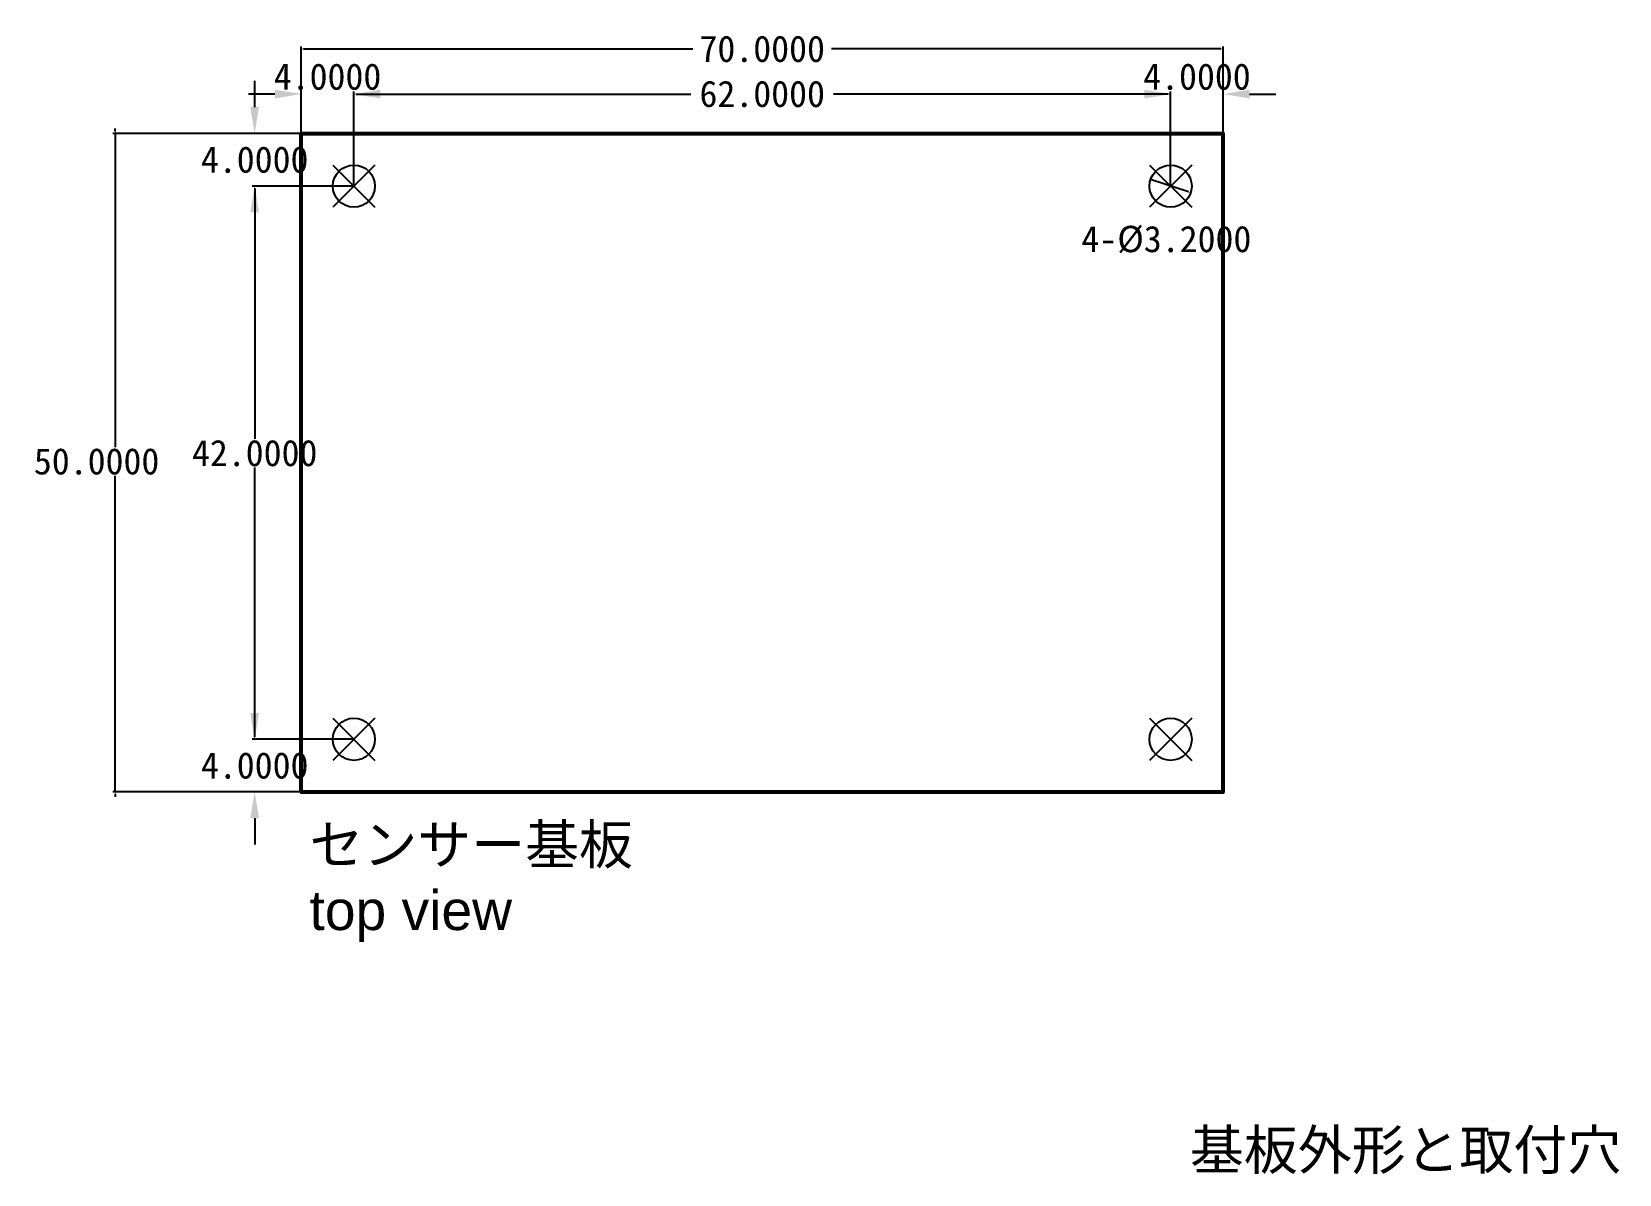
# Model space of a CAD drawing. Extents: x 31 to 271, y 17 to 183.
# Drawn here: x 31.3 to 151.8, y 16.9 to 103.7 of the extents above; entities that cross this region are included whole.
import ezdxf

# ---------------------------------------------------------------- set-up
doc = ezdxf.new("R2010")
doc.units = 0
doc.header["$MEASUREMENT"] = 0
doc.layers.get('0').update_dxf_attribs({"linetype": 'CONTINUOUS'})
doc.layers.get('Defpoints').update_dxf_attribs({"linetype": 'CONTINUOUS'})
doc.layers.add('BLACK', color=7, linetype='CONTINUOUS')
doc.dimstyles.get("Standard").update_dxf_attribs({"dimtxt": 0.18, "dimasz": 0.18, "dimexe": 0.18, "dimexo": 0.0625, "dimgap": 0.09, "dimtad": 0, "dimtih": 1, "dimtoh": 1, "dimdec": 4, "dimzin": 0, "dimdsep": 46, "dimtxsty": 'Standard', "dimcen": 0.09, "dimadec": 0, "dimazin": 0, "dimtfac": 1, "dimtdec": 4, "dimtofl": 0, "dimtmove": 0, "dimatfit": 3, "dimfxl": 1, "dimtolj": 1, "dimtzin": 0, "dimarcsym": 0})

# ---------------------------------------------------------------- blocks, each defined once
blk = doc.blocks.new('*D0')
at = {"color": 0, "linetype": 'ByBlock', "lineweight": -2}
for p, q in [((51.77, 96.01), (51.77, 102.54)), ((121.77, 96.01), (121.77, 102.54)), ((51.95, 102.36), (81.51, 102.36)), ((121.59, 102.36), (92.03, 102.36))]:
    blk.add_line(p, q, dxfattribs=at)
at = {"color": 0}
for points in [[(51.95, 102.39), (51.95, 102.33), (51.77, 102.36)], [(121.59, 102.33), (121.59, 102.39), (121.77, 102.36)]]:
    blk.add_solid(points, dxfattribs=at)
at = {"layer": 'Defpoints', "color": 0}
for p in [(121.77, 102.36), (51.77, 95.95), (121.77, 95.95)]:
    blk.add_point(p, dxfattribs=at)
at = {"color": 0, "linetype": 'ByBlock', "insert": (86.77, 102.36), "char_height": 2, "attachment_point": 5}
blk.add_mtext('\\A1;70.0000', dxfattribs=at)
blk = doc.blocks.new('*D1')
at = {"color": 0, "linetype": 'ByBlock', "lineweight": -2}
for p, q in [((51.71, 95.95), (37.48, 95.95)), ((37.66, 96.13), (37.66, 96.31)), ((37.66, 95.95), (37.66, 72.13)), ((37.66, 45.95), (37.66, 69.95)), ((51.71, 45.95), (37.48, 45.95)), ((37.66, 45.77), (37.66, 45.59))]:
    blk.add_line(p, q, dxfattribs=at)
at = {"color": 0}
for points in [[(37.63, 96.13), (37.69, 96.13), (37.66, 95.95)], [(37.69, 45.77), (37.63, 45.77), (37.66, 45.95)]]:
    blk.add_solid(points, dxfattribs=at)
at = {"layer": 'Defpoints', "color": 0}
for p in [(51.77, 95.95), (37.66, 45.95), (51.77, 45.95)]:
    blk.add_point(p, dxfattribs=at)
at = {"color": 0, "linetype": 'ByBlock', "insert": (36.24, 71.04), "char_height": 2, "attachment_point": 5}
blk.add_mtext('\\A1;50.0000', dxfattribs=at)
blk = doc.blocks.new('*D2')
at = {"color": 0, "linetype": 'ByBlock', "lineweight": -2}
for p, q in [((55.77, 92.01), (55.77, 99.12)), ((55.95, 98.94), (81.35, 98.94)), ((117.59, 98.94), (92.19, 98.94)), ((117.77, 92.01), (117.77, 99.12))]:
    blk.add_line(p, q, dxfattribs=at)
at = {"color": 0}
for points in [[(55.95, 98.97), (55.95, 98.91), (55.77, 98.94)], [(117.59, 98.91), (117.59, 98.97), (117.77, 98.94)]]:
    blk.add_solid(points, dxfattribs=at)
at = {"layer": 'Defpoints', "color": 0}
for p in [(117.77, 98.94), (55.77, 91.95), (117.77, 91.95)]:
    blk.add_point(p, dxfattribs=at)
at = {"color": 0, "linetype": 'ByBlock', "insert": (86.77, 98.94), "char_height": 2, "attachment_point": 5}
blk.add_mtext('\\A1;62.0000', dxfattribs=at)
blk = doc.blocks.new('*D3')
at = {"layer": 'BLACK', "color": 0, "linetype": 'ByBlock', "lineweight": -2}
for p, q in [((55.71, 91.95), (48.06, 91.95)), ((48.24, 91.77), (48.24, 72.76)), ((48.24, 50.13), (48.24, 70.58)), ((55.71, 49.95), (48.06, 49.95))]:
    blk.add_line(p, q, dxfattribs=at)
at = {"layer": 'BLACK', "color": 0}
for points in [[(48.27, 91.77), (48.21, 91.77), (48.24, 91.95)], [(48.21, 50.13), (48.27, 50.13), (48.24, 49.95)]]:
    blk.add_solid(points, dxfattribs=at)
at = {"layer": 'Defpoints', "color": 0}
for p in [(48.24, 91.95), (55.77, 91.95), (55.77, 49.95)]:
    blk.add_point(p, dxfattribs=at)
at = {"layer": 'BLACK', "color": 0, "linetype": 'ByBlock', "insert": (48.24, 71.67), "char_height": 2, "attachment_point": 5}
blk.add_mtext('\\A1;42.0000', dxfattribs=at)
blk = doc.blocks.new('*D4')
at = {"layer": 'BLACK', "color": 0, "linetype": 'ByBlock', "lineweight": -2}
blk.add_line((119.12, 91.51), (116.25, 92.44), dxfattribs=at)
at = {"layer": 'BLACK', "color": 0}
for points in [[(116.43, 92.42), (116.41, 92.36), (116.25, 92.44)], [(119.11, 91.48), (119.13, 91.54), (119.29, 91.45)]]:
    blk.add_solid(points, dxfattribs=at)
at = {"layer": 'Defpoints', "color": 0}
for p in [(116.25, 92.44), (119.29, 91.45)]:
    blk.add_point(p, dxfattribs=at)
at = {"layer": 'BLACK', "color": 0, "linetype": 'ByBlock', "insert": (117.45, 87.89), "char_height": 2, "attachment_point": 5}
blk.add_mtext('\\A1;4-%%c3.2000', dxfattribs=at)
blk = doc.blocks.new('*D6')
at = {"layer": 'BLACK', "color": 0, "linetype": 'ByBlock', "lineweight": -2}
for p, q in [((48.24, 97.95), (48.24, 99.95)), ((51.71, 95.95), (48.06, 95.95)), ((55.65, 91.95), (48.06, 91.95)), ((48.24, 89.95), (48.24, 87.95))]:
    blk.add_line(p, q, dxfattribs=at)
at = {"layer": 'BLACK', "color": 0}
for points in [[(47.9, 97.95), (48.57, 97.95), (48.24, 95.95)], [(48.57, 89.95), (47.9, 89.95), (48.24, 91.95)]]:
    blk.add_solid(points, dxfattribs=at)
at = {"layer": 'Defpoints', "color": 0}
for p in [(48.24, 95.95), (51.77, 95.95), (55.71, 91.95)]:
    blk.add_point(p, dxfattribs=at)
at = {"layer": 'BLACK', "color": 0, "linetype": 'ByBlock', "insert": (48.24, 93.95), "char_height": 2, "attachment_point": 5}
blk.add_mtext('\\A1;4.0000', dxfattribs=at)
blk = doc.blocks.new('*D7')
at = {"layer": 'BLACK', "color": 0, "linetype": 'ByBlock', "lineweight": -2}
for p, q in [((48.24, 51.95), (48.24, 53.95)), ((55.71, 49.95), (48.06, 49.95)), ((51.71, 45.95), (48.06, 45.95)), ((48.24, 43.95), (48.24, 41.95))]:
    blk.add_line(p, q, dxfattribs=at)
at = {"layer": 'BLACK', "color": 0}
for points in [[(47.9, 51.95), (48.57, 51.95), (48.24, 49.95)], [(48.57, 43.95), (47.9, 43.95), (48.24, 45.95)]]:
    blk.add_solid(points, dxfattribs=at)
at = {"layer": 'Defpoints', "color": 0}
for p in [(55.77, 49.95), (48.24, 45.95), (51.77, 45.95)]:
    blk.add_point(p, dxfattribs=at)
at = {"layer": 'BLACK', "color": 0, "linetype": 'ByBlock', "insert": (48.24, 47.95), "char_height": 2, "attachment_point": 5}
blk.add_mtext('\\A1;4.0000', dxfattribs=at)
blk = doc.blocks.new('*D8')
at = {"layer": 'BLACK', "color": 0, "linetype": 'ByBlock', "lineweight": -2}
for p, q in [((49.77, 98.94), (47.77, 98.94)), ((51.77, 96.01), (51.77, 99.12)), ((55.77, 92.01), (55.77, 99.12)), ((57.77, 98.94), (59.77, 98.94))]:
    blk.add_line(p, q, dxfattribs=at)
at = {"layer": 'BLACK', "color": 0}
for points in [[(49.77, 98.6), (49.77, 99.27), (51.77, 98.94)], [(57.77, 99.27), (57.77, 98.6), (55.77, 98.94)]]:
    blk.add_solid(points, dxfattribs=at)
at = {"layer": 'Defpoints', "color": 0}
for p in [(51.77, 98.94), (51.77, 95.95), (55.77, 91.95)]:
    blk.add_point(p, dxfattribs=at)
at = {"layer": 'BLACK', "color": 0, "linetype": 'ByBlock', "insert": (53.77, 100.25), "char_height": 2, "attachment_point": 5}
blk.add_mtext('\\A1;4.0000', dxfattribs=at)
blk = doc.blocks.new('*D9')
at = {"layer": 'BLACK', "color": 0, "linetype": 'ByBlock', "lineweight": -2}
for p, q in [((115.77, 98.94), (113.77, 98.94)), ((117.77, 92.01), (117.77, 99.12)), ((121.77, 96.01), (121.77, 99.12)), ((123.77, 98.94), (125.77, 98.94))]:
    blk.add_line(p, q, dxfattribs=at)
at = {"layer": 'BLACK', "color": 0}
for points in [[(115.77, 98.6), (115.77, 99.27), (117.77, 98.94)], [(123.77, 99.27), (123.77, 98.6), (121.77, 98.94)]]:
    blk.add_solid(points, dxfattribs=at)
at = {"layer": 'Defpoints', "color": 0}
for p in [(121.77, 98.94), (121.77, 95.95), (117.77, 91.95)]:
    blk.add_point(p, dxfattribs=at)
at = {"layer": 'BLACK', "color": 0, "linetype": 'ByBlock', "insert": (119.77, 100.25), "char_height": 2, "attachment_point": 5}
blk.add_mtext('\\A1;4.0000', dxfattribs=at)

msp = doc.modelspace()

# ---------------------------------------------------------------- linework, layer by layer
at = {"layer": 'BLACK', "color": 3}
for p, q in [((51.69605, 45.94796), (51.69605, 95.94796)), ((51.77105, 96.02296), (121.77105, 96.02296)), ((51.77105, 95.87296), (121.77105, 95.87296)), ((51.84605, 45.94796), (51.84605, 95.94796)), ((121.69605, 58.94796), (121.69605, 95.94796)), ((121.84605, 58.94796), (121.84605, 95.94796)), ((121.69605, 45.94796), (121.69605, 58.94796)), ((121.84605, 45.94796), (121.84605, 58.94796)), ((51.77105, 46.02296), (121.77105, 46.02296)), ((51.77105, 45.87296), (121.77105, 45.87296))]:
    msp.add_line(p, q, dxfattribs=at)
at = {"layer": 'BLACK'}
for p, q in [((54.17105, 93.54796), (57.37105, 90.34796)), ((57.37105, 93.54796), (54.17105, 90.34796)), ((116.17105, 93.54796), (119.37105, 90.34796)), ((119.37105, 93.54796), (116.17105, 90.34796)), ((54.17105, 51.54796), (57.37105, 48.34796)), ((57.37105, 51.54796), (54.17105, 48.34796)), ((116.17105, 51.54796), (119.37105, 48.34796)), ((119.37105, 51.54796), (116.17105, 48.34796))]:
    msp.add_line(p, q, dxfattribs=at)
for centre in [(55.77105, 91.94796), (117.77105, 91.94796), (55.77105, 49.94796), (117.77105, 49.94796)]:
    msp.add_circle(centre, 1.6, dxfattribs=at)
for centre, start, end in [((51.77105, 95.94796), 0, 180), ((51.77105, 95.94796), 90, 270), ((121.77105, 95.94796), 0, 180), ((121.77105, 95.94796), 270, 90), ((51.77105, 45.94796), 90, 270), ((51.77105, 45.94796), 180, 0), ((121.77105, 45.94796), 180, 0), ((121.77105, 45.94796), 270, 90)]:
    msp.add_arc(centre, 0.075, start, end, dxfattribs=at)

# ---------------------------------------------------------------- texts
at = {"linetype": 'ByBlock', "char_height": 3, "width": 37.0074143, "attachment_point": 1}
for s, insert in [('{\\fArial|b0|i0|c0|p0;センサー基板\\Ptop view}', (52.40157, 43.46258)), ('{\\fArial|b0|i0|c0|p0;基板外形と取付穴}', (119.24051, 20.27251))]:
    msp.add_mtext(s, dxfattribs=dict(at, insert=insert))

# ---------------------------------------------------------------- dimensions: what is measured, and where the dimension line sits
at = {"linetype": 'ByBlock'}
for base, p1, p2, override, picture, middle in [((121.77105, 102.35664), (51.77105, 95.94796), (121.77105, 95.94796), {"dimtxt": 2, "dimtfac": 3, "dimtmove": 2}, '*D0', (86.77105, 102.35664)), ((117.77105, 98.93574), (55.77105, 91.94796), (117.77105, 91.94796), {"dimtxt": 2, "dimtmove": 2}, '*D2', (86.77105, 98.93574))]:
    dim = msp.add_linear_dim(base=base, p1=p1, p2=p2, dimstyle='Standard', override=override, dxfattribs=at)
    dim.commit()
    dim.dimension.update_dxf_attribs({"geometry": picture, "text_midpoint": middle})
dim = msp.add_linear_dim(base=(37.66238, 45.94796), p1=(51.77105, 95.94796), p2=(51.77105, 45.94796), angle=90, dimstyle='Standard', override={"dimtxt": 2, "dimtmove": 2}, dxfattribs=at)
dim.commit()
dim.dimension.update_dxf_attribs({"geometry": '*D1', "text_midpoint": (36.23872, 71.03796), "dimtype": 160})
at = {"layer": 'BLACK', "linetype": 'ByBlock'}
for base, p1, p2, picture, middle in [((51.77105, 98.93574), (55.77105, 91.94796), (51.77105, 95.94796), '*D8', (53.77105, 100.25074)), ((121.77105, 98.93574), (117.77105, 91.94796), (121.77105, 95.94796), '*D9', (119.77105, 100.25074))]:
    dim = msp.add_linear_dim(base=base, p1=p1, p2=p2, dimstyle='Standard', override={"dimtxt": 2, "dimasz": 2, "dimtmove": 2}, dxfattribs=at)
    dim.commit()
    dim.dimension.update_dxf_attribs({"geometry": picture, "text_midpoint": middle})
for base, p1, p2, picture, middle in [((48.23734, 95.94796), (55.70855, 91.94796), (51.77105, 95.94796), '*D6', (48.23734, 93.94796)), ((48.23734, 45.94796), (55.77105, 49.94796), (51.77105, 45.94796), '*D7', (48.23734, 47.94796))]:
    dim = msp.add_linear_dim(base=base, p1=p1, p2=p2, angle=90, dimstyle='Standard', override={"dimtxt": 2, "dimasz": 2, "dimtmove": 2}, dxfattribs=at)
    dim.commit()
    dim.dimension.update_dxf_attribs({"geometry": picture, "text_midpoint": middle})
dim = msp.add_linear_dim(base=(48.23734, 91.94796), p1=(55.77105, 49.94796), p2=(55.77105, 91.94796), angle=90, dimstyle='Standard', override={"dimtxt": 2, "dimtmove": 2}, dxfattribs=at)
dim.commit()
dim.dimension.update_dxf_attribs({"geometry": '*D3', "text_midpoint": (48.23734, 71.66796), "dimtype": 160})
dim = msp.add_diameter_dim_2p(p1=(116.25003, 92.44447), p2=(119.29206, 91.45145), text='4-<>', dimstyle='Standard', override={"dimtxt": 2, "dimtmove": 2}, dxfattribs=at)
dim.commit()
dim.dimension.update_dxf_attribs({"geometry": '*D4', "text_midpoint": (117.44713, 87.8877), "dimtype": 163})

doc.saveas('drawing.dxf')
